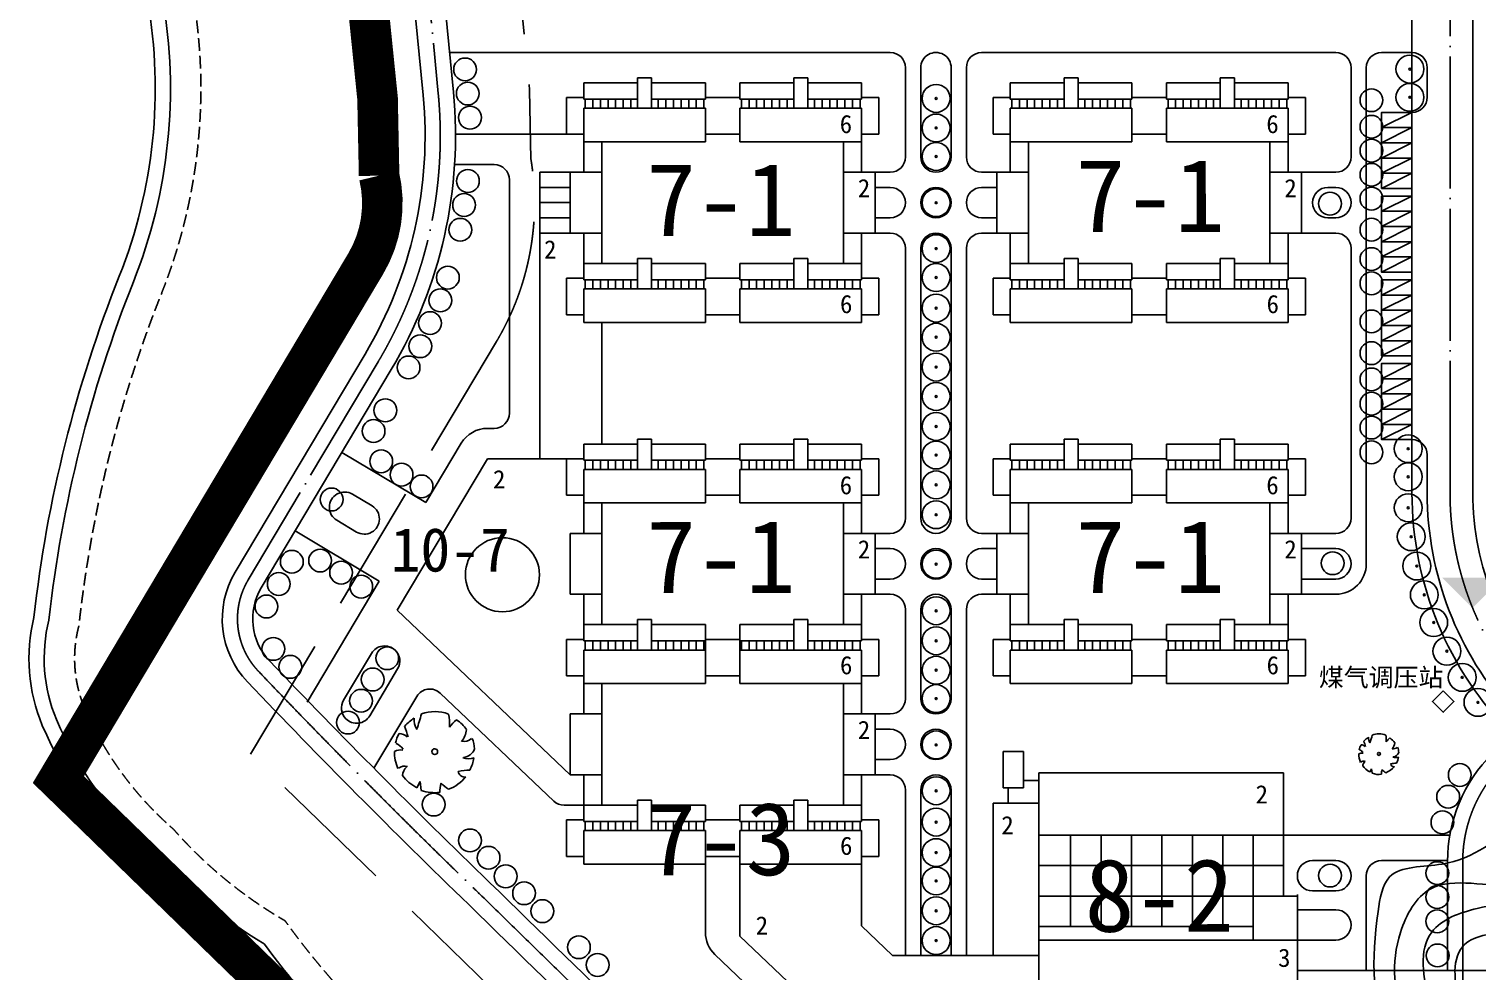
# Model space of a CAD drawing. Extents: x 38883873 to 41204444, y -39183004 to -36939090.
# Drawn here: x 39150377 to 39435874, y -38241426 to -38055701 of the extents above; entities that cross this region are included whole.
import ezdxf

# ---------------------------------------------------------------- set-up
doc = ezdxf.new("R2010")
doc.units = 0
doc.header["$LTSCALE"] = 1000
doc.header["$MEASUREMENT"] = 0
doc.linetypes.add('CENT', pattern=[15, 13, -1, 0, -1])
doc.linetypes.add('DASH', pattern=[0.35, 0.25, -0.1])
doc.layers.get('0').update_dxf_attribs({"linetype": 'CONTINUOUS'})
for name, color, linetype in [('1-CEG', 220, 'CONTINUOUS'), ('A-FACE', 4, 'CONTINUOUS'), ('PUB_DIM', 3, 'CONTINUOUS'), ('PUB_TEXT', 4, 'CONTINUOUS'), ('TREE1', 62, 'CONTINUOUS'), ('W', 5, 'CONTINUOUS'), ('人行道', 251, 'CONTINUOUS'), ('停车', 165, 'CONTINUOUS'), ('立面1', 131, 'CONTINUOUS'), ('等高线', 250, 'DASH'), ('范围', 7, 'CONTINUOUS'), ('道路中心线', 5, 'CENT')]:
    doc.layers.add(name, color=color, linetype=linetype)
doc.styles.add('-黑体', font='SIMHEI.TTF')
doc.styles.get("Standard").update_dxf_attribs({"font": 'SimSun.ttf', "height": 20})

# ---------------------------------------------------------------- blocks, each defined once
blk = doc.blocks.new('sdji')
at = {"linetype": 'Continuous', "ltscale": 10}
for radius in [2750, 184]:
    blk.add_circle((512091, 867961), radius, dxfattribs=at)
blk = doc.blocks.new('sij')
at = {"layer": 'TREE1', "linetype": 'Continuous', "ltscale": 10}
blk.add_circle((327690, 1006813), 2250, dxfattribs=at)
blk = doc.blocks.new('M_F13')
for p, q in [((-515, 179), (-397, 193)), ((-484, 239), (-484, 239)), ((-397, 193), (-484, 239))]:
    blk.add_line(p, q)
blk.add_circle((-3, 3), 38.2)
for centre, radius, start, end in [((-8, 3), 527, 126.0751, 153.6245), ((-356, 208), 224, 48.5203, 80.5151), ((-8, 3), 532, 89.3321, 114.3856), ((-325, 399), 130, 343.6555, 39.76), ((-175, 449), 193, 352.0775, 26.6128), ((-85, 589), 202, 304.1868, 338.5411), ((-8, 3), 531, 62.8767, 77.7021), ((80, 476), 154, 315.8454, 359.7651), ((-244, 1929), 1632, 285.4397, 290.7099), ((-8, 3), 523, 31.4098, 49.4752), ((412, 44), 234, 83.5323, 121.6544), ((959, 2091), 1965, 250.0865, 256.3451), ((-8, 3), 537, 160.8426, 187.275), ((-8, 3), 534, 340.3307, 19.43), ((-610, -942), 880, 77.3728, 85.4649), ((-5, -500), 587, 134.7782, 147.3315), ((-8, 3), 524, 200.8103, 231.4392), ((358, 465), 656, 266.7455, 282.0146), ((0, -631), 545, 39.6536, 53.993), ((-251, -396), 87.2, 97.741, 188.8107), ((-1350, -519), 1108, 2.9465, 10.9238), ((125, -442), 220, 160.6009, 199.3991), ((100, -357), 178, 186.1912, 248.4952), ((296, -376), 163, 170.6314, 220.6278), ((325, -118), 300, 230.4582, 263.1093), ((-8, 3), 514, 305.394, 326.2464), ((-8, 3), 522, 243.1498, 261.8356), ((-8, 3), 527, 274.7236, 290.3277)]:
    blk.add_arc(centre, radius, start, end)
at = {"width": 0.8, "flags": 9}
for tag, p in [('XSIZE', (-62, 12)), ('YSIZE', (9, 6))]:
    blk.add_attdef(tag, p, '', height=0.2, dxfattribs=at)

msp = doc.modelspace()

# ---------------------------------------------------------------- hatches: boundary and pattern name
at = {"layer": 'PUB_DIM', "linetype": 'Continuous'}
msp.add_hatch(color=256, dxfattribs=at).paths.add_polyline_path([(39440962, -38163870), (39428962, -38163870), (39434962, -38169870)])

# ---------------------------------------------------------------- linework, layer by layer
at = {"layer": 'A-FACE'}
for p, q in [((39435047, -38147154), (39435047, -37911020)), ((39221359, -37998952), (39228083, -38068742)), ((39227331, -37998377), (39234056, -38068166)), ((39423047, -38060341), (39423047, -38042341)), ((39426047, -38069153), (39426047, -38063341)), ((39423047, -38072153), (39417047, -38072153)), ((39216634, -38119791), (39191025, -38162776)), ((39221789, -38122862), (39196180, -38165847)), ((39426047, -38147154), (39426047, -38139653)), ((39430055, -38219817), (39430055, -38241341))]:
    msp.add_line(p, q, dxfattribs=at)
at = {"layer": 'A-FACE', "linetype": 'Continuous', "ltscale": 10}
for p, q in [((39417047, -38072153), (39417047, -38087153)), ((39417047, -38087153), (39423047, -38087153)), ((39423047, -38087153), (39423047, -38088653)), ((39423047, -38088653), (39417047, -38088653)), ((39417047, -38088653), (39417047, -38103653)), ((39417047, -38103653), (39423047, -38103653)), ((39423047, -38105153), (39417047, -38105153)), ((39417047, -38105153), (39417047, -38120153)), ((39423047, -38103653), (39423047, -38105153)), ((39417047, -38120153), (39423047, -38120153)), ((39423047, -38121653), (39417047, -38121653)), ((39417047, -38121653), (39417047, -38136653)), ((39423047, -38120153), (39423047, -38121653)), ((39417047, -38136653), (39423047, -38136653))]:
    msp.add_line(p, q, dxfattribs=at)
at = {"layer": 'A-FACE'}
for centre, radius, start, end in [((39423047, -38063341), 3000, 0, 90), ((39144471, -38076798), 84000, 329.21486, 5.50379), ((39144471, -38076798), 90000, 329.21486, 5.50379), ((39423047, -38069153), 3000, 270, 0), ((39490547, -38147154), 64500, 180.00001, 222.31062), ((39490547, -38147154), 55500, 180, 224.39472), ((39206489, -38171989), 18000, 149.21486, 223.63548), ((39206489, -38171989), 12000, 149.21486, 223.63548), ((40296502, -37132696), 1518073, 223.635484, 225.962782), ((40296502, -37132696), 1524073, 223.635484, 225.962782), ((39460055, -38219817), 30000, 134.85794, 180), ((46143186, -31162792), 9874091, 225.6537964, 226.1316612), ((46143186, -31162792), 9880091, 225.6537964, 226.1316612)]:
    msp.add_arc(centre, radius, start, end, dxfattribs=at)
at = {"layer": 'A-FACE', "linetype": 'Continuous', "ltscale": 10}
msp.add_arc((39423047, -38139653), 3000, 0, 90, dxfattribs=at)
at = {"layer": 'W', "flags": 128}
for points in [[(39205248, -37753272, -0.0523034), (39186406, -37797104, -0.0708073), (39169891, -37836840, 0.1714238), (39156724, -37903247, -0.0178159), (39164439, -37974280, 0.0249297), (39173787, -38050262, -0.1385757), (39168178, -38104446, 0.0668108), (39151352, -38171710, 0.1598271), (39153012, -38193001, 0.1103333), (39172503, -38219851, 0.074881), (39194686, -38238317, 0.0535511), (39218238, -38264004, -0.017633), (39237882, -38283100, -0.0043245), (39259687, -38304296, 0.0204603), (39269820, -38314145, -0.0418489), (39290113, -38333872)], [(39208112, -37754162, -0.0518831), (39189213, -37798230, -0.0701785), (39172471, -37838370, 0.1714238), (39159693, -37902817, -0.0178159), (39167431, -37974062, 0.0249297), (39176742, -38049748, -0.1385757), (39170966, -38105555, 0.0670012), (39154312, -38172238, 0.1612045), (39155774, -38191829, 0.1108886), (39174624, -38217722, 0.0769534), (39196748, -38236057, 0.0545178), (39220236, -38261766, -0.0176046), (39240002, -38280976, -0.0043221), (39261831, -38302197, 0.0204376), (39271774, -38311868, -0.0439696), (39292680, -38332320, -0.0417549)]]:
    msp.add_lwpolyline(points, format="xyb", dxfattribs=at)
at = {"layer": '人行道'}
for p, q in [((39320197, -38060341), (39233302, -38060341)), ((39408047, -38060341), (39338197, -38060341)), ((39423047, -38060341), (39417047, -38060341)), ((39423047, -38072154), (39423047, -38060341)), ((39323197, -38063341), (39323197, -38080941)), ((39326197, -38063341), (39326197, -38080941)), ((39332197, -38063341), (39332197, -38080941)), ((39335197, -38063341), (39335197, -38080941)), ((39411047, -38080941), (39411047, -38063341)), ((39414047, -38161141), (39414047, -38063341)), ((39317197, -38083941), (39320197, -38083941)), ((39329197, -38083941), (39329197, -38083941)), ((39338197, -38083941), (39341197, -38083941)), ((39317197, -38086941), (39320197, -38086941)), ((39329197, -38086941), (39329197, -38086941)), ((39338197, -38086941), (39341197, -38086941)), ((39323197, -38089941), (39323197, -38089941)), ((39326197, -38089941), (39326197, -38089941)), ((39332197, -38089941), (39332197, -38089941)), ((39335197, -38089941), (39335197, -38089941)), ((39411047, -38089941), (39411047, -38089941)), ((39317197, -38092941), (39320197, -38092941)), ((39329197, -38092941), (39329197, -38092941)), ((39338197, -38092941), (39341197, -38092941)), ((39317197, -38095941), (39320197, -38095941)), ((39329197, -38095941), (39329197, -38095941)), ((39338197, -38095941), (39341197, -38095941)), ((39323197, -38098941), (39323197, -38152141)), ((39326197, -38098941), (39326197, -38152141)), ((39332197, -38098941), (39332197, -38152141)), ((39335197, -38098941), (39335197, -38152141)), ((39411047, -38152141), (39411047, -38098941)), ((39228646, -38149072), (39212061, -38139191)), ((39423047, -38136653), (39423047, -38147154)), ((39218010, -38149720), (39214144, -38147416)), ((39214939, -38154874), (39211073, -38152571)), ((39219433, -38164536), (39202848, -38154655)), ((39317197, -38155141), (39320197, -38155141)), ((39329197, -38155141), (39329197, -38155141)), ((39338197, -38155141), (39341197, -38155141)), ((39401297, -38155141), (39408047, -38155141)), ((39317197, -38158141), (39320197, -38158141)), ((39329197, -38158141), (39329197, -38158141)), ((39338197, -38158141), (39341197, -38158141)), ((39401297, -38158141), (39408047, -38158141)), ((39323197, -38161141), (39323197, -38161141)), ((39326197, -38161141), (39326197, -38161141)), ((39332197, -38161141), (39332197, -38161141)), ((39335197, -38161141), (39335197, -38161141)), ((39411047, -38161141), (39411047, -38161141)), ((39317197, -38164141), (39320197, -38164141)), ((39329197, -38164141), (39329197, -38164141)), ((39338197, -38164141), (39341197, -38164141)), ((39401297, -38164141), (39408047, -38164141)), ((39317197, -38167141), (39320197, -38167141)), ((39329197, -38167141), (39329197, -38167141)), ((39338197, -38167141), (39341197, -38167141)), ((39401297, -38167141), (39408047, -38167141)), ((39323197, -38170141), (39323197, -38187741)), ((39326197, -38170141), (39326197, -38187741)), ((39332197, -38170141), (39332197, -38187741)), ((39335197, -38170141), (39335197, -38238341)), ((39317197, -38190741), (39320197, -38190741)), ((39329197, -38190741), (39329197, -38190741)), ((39317197, -38193741), (39320197, -38193741)), ((39329197, -38193741), (39329197, -38193741)), ((39323197, -38196741), (39323197, -38196741)), ((39326197, -38196741), (39326197, -38196741)), ((39332197, -38196741), (39332197, -38196741)), ((39317197, -38199741), (39320197, -38199741)), ((39329197, -38199741), (39329197, -38199741)), ((39317197, -38202741), (39320197, -38202741)), ((39329197, -38202741), (39329197, -38202741)), ((39323197, -38205741), (39323197, -38238341)), ((39326197, -38205741), (39326197, -38238341)), ((39332197, -38205741), (39332197, -38238341)), ((39397747, -38214641), (39430505, -38214641)), ((39408047, -38219641), (39403447, -38219641)), ((39417047, -38219641), (39430055, -38219641)), ((39411047, -38222641), (39411047, -38222641)), ((39414047, -38223341), (39414047, -38222641)), ((39414047, -38223341), (39414047, -38241341)), ((39408047, -38225641), (39403447, -38225641)), ((39411047, -38232341), (39411047, -38232341))]:
    msp.add_line(p, q, dxfattribs=at)
at = {"layer": '人行道', "linetype": 'Continuous', "ltscale": 10}
for p, q in [((39256347, -38076441), (39234470, -38076441)), ((39242097, -38082441), (39234294, -38082441)), ((39401297, -38083941), (39408047, -38083941)), ((39245097, -38085441), (39245097, -38131441)), ((39406447, -38086941), (39408047, -38086941)), ((39403447, -38089941), (39403447, -38089941)), ((39406447, -38092941), (39408047, -38092941)), ((39401297, -38095941), (39408047, -38095941)), ((39242097, -38134441), (39240772, -38134441)), ((39235618, -38137370), (39228646, -38149072)), ((39219433, -38164536), (39205201, -38188424)), ((39217915, -38178808), (39212412, -38188044)), ((39222560, -38178169), (39222560, -38178169)), ((39223069, -38181879), (39217568, -38191112)), ((39226830, -38187288), (39218398, -38201442)), ((39253830, -38207915), (39231475, -38186650)), ((39259747, -38208741), (39255898, -38208741)), ((39283747, -38220341), (39283747, -38233799)), ((39400447, -38226641), (39400447, -38226341)), ((39400447, -38229341), (39408047, -38229341)), ((39400447, -38235341), (39408047, -38235341)), ((39301480, -38253241), (39285611, -38238146))]:
    msp.add_line(p, q, dxfattribs=at)
at = {"layer": '人行道', "color": 250, "linetype": 'DASH', "ltscale": 10, "flags": 128}
msp.add_lwpolyline([(39213493, -37757055, -0.0498506), (39194824, -37800486, -0.0689859), (39177632, -37841430, 0.1714238), (39165631, -37901957, -0.0178159), (39173415, -37973627, 0.0249297), (39182653, -38048720, -0.1385757), (39176541, -38107773, 0.067423), (39160229, -38173322, 0.1646887), (39161298, -38189487, 0.1121316), (39178864, -38213459, 0.081503), (39200870, -38231520, 0.0565866), (39224232, -38257290, -0.0175492), (39244241, -38276728, -0.0043175), (39266120, -38298000, 0.0203864), (39275681, -38307313, -0.0437739), (39297236, -38328416)], format="xyb", dxfattribs=at)
at = {"layer": '人行道'}
for centre, radius, start, end in [((39320197, -38063341), 3000, 0, 90), ((39329197, -38063341), 3000, 359.99994, 179.99999), ((39338197, -38063341), 3000, 90, 180), ((39408047, -38063341), 3000, 0, 90), ((39417047, -38063341), 3000, 90, 180), ((39320197, -38080941), 3000, 270, 0), ((39329197, -38080941), 3000, 180, 270), ((39329197, -38080941), 3000, 270, 0), ((39338197, -38080941), 3000, 180, 270), ((39320197, -38089941), 3000, 0, 90), ((39329197, -38089941), 3000, 90, 180), ((39329197, -38089941), 3000, 0, 90), ((39338197, -38089941), 3000, 90, 180), ((39320197, -38089941), 3000, 270, 0), ((39329197, -38089941), 3000, 180, 270), ((39329197, -38089941), 3000, 270, 0), ((39338197, -38089941), 3000, 180, 270), ((39320197, -38098941), 3000, 0, 90), ((39329197, -38098941), 3000, 90, 180), ((39329197, -38098941), 3000, 0, 90), ((39338197, -38098941), 3000, 90, 180), ((39212609, -38149994), 3000, 59.21479, 239.21486), ((39490547, -38147154), 67500, 180, 224.85794), ((39216475, -38152297), 3000, 239.21486, 59.21492), ((39320197, -38152141), 3000, 270, 0), ((39329197, -38152141), 3000, 180, 270), ((39329197, -38152141), 3000, 270, 0), ((39338197, -38152141), 3000, 180, 270), ((39408047, -38152141), 3000, 270, 0), ((39320197, -38161141), 3000, 0, 90), ((39329197, -38161141), 3000, 90, 180), ((39329197, -38161141), 3000, 0, 90), ((39338197, -38161141), 3000, 90, 180), ((39408047, -38161141), 3000, 0, 90), ((39320197, -38161141), 3000, 270, 0), ((39329197, -38161141), 3000, 180, 270), ((39329197, -38161141), 3000, 270, 0), ((39338197, -38161141), 3000, 180, 270), ((39408047, -38161141), 3000, 270, 0), ((39408047, -38161141), 6000, 270, 0), ((39320197, -38170141), 3000, 0, 90), ((39329197, -38170141), 3000, 90, 180), ((39329197, -38170141), 3000, 0, 90), ((39338197, -38170141), 3000, 90, 180), ((39320197, -38187741), 3000, 270, 0), ((39329197, -38187741), 3000, 180, 270), ((39329197, -38187741), 3000, 270, 0), ((39320197, -38196741), 3000, 0, 90), ((39329197, -38196741), 3000, 90, 180), ((39329197, -38196741), 3000, 0, 90), ((39320197, -38196741), 3000, 270, 0), ((39329197, -38196741), 3000, 180, 270), ((39329197, -38196741), 3000, 270, 0), ((39320197, -38205741), 3000, 0, 90), ((39329197, -38205741), 3000, 90, 180), ((39329197, -38205741), 3000, 0, 90), ((39403447, -38222641), 3000, 90, 180), ((39408047, -38222641), 3000, 0, 90), ((39417047, -38222641), 3000, 90, 180), ((39403447, -38222641), 3000, 180, 270), ((39408047, -38222641), 3000, 270, 0)]:
    msp.add_arc(centre, radius, start, end, dxfattribs=at)
at = {"layer": '人行道', "linetype": 'Continuous'}
for centre, start, end in [((39408047, -38080941), 270, 0), ((39408047, -38089941), 0, 90), ((39408047, -38098941), 0, 90), ((39214991, -38189577), 149.21486, 224.42604), ((39214991, -38189577), 224.42604, 329.21486), ((39408047, -38232341), 0, 90)]:
    msp.add_arc(centre, 3000, start, end, dxfattribs=at)
at = {"layer": '人行道', "linetype": 'Continuous', "ltscale": 10}
for centre, radius, start, end in [((39242097, -38085441), 3000, 0, 90), ((39406447, -38089941), 3000, 90, 180), ((39406447, -38089941), 3000, 180, 270), ((39408047, -38089941), 3000, 270, 0), ((39242097, -38131441), 3000, 270, 0), ((39240772, -38140441), 6000, 90, 149.21486), ((39220492, -38180343), 3000, 46.43175, 149.21486), ((39220492, -38180343), 3000, 329.21486, 46.43175), ((39229408, -38188824), 3000, 46.43175, 149.21486), ((39255898, -38205741), 3000, 226.43175, 270), ((39408047, -38232341), 3000, 270, 0), ((39289747, -38233799), 6000, 180, 226.43175)]:
    msp.add_arc(centre, radius, start, end, dxfattribs=at)
at = {"layer": '停车', "linetype": 'Continuous', "ltscale": 10}
for points in [[(39417047, -38075153), (39417047, -38072153), (39423047, -38072153), (39423047, -38075153), (39417047, -38075153), (39423047, -38072153)], [(39417047, -38078153), (39417047, -38075153), (39423047, -38075153), (39423047, -38078153), (39417047, -38078153), (39423047, -38075153)], [(39417047, -38081153), (39417047, -38078153), (39423047, -38078153), (39423047, -38081153), (39417047, -38081153), (39423047, -38078153)], [(39417047, -38084153), (39417047, -38081153), (39423047, -38081153), (39423047, -38084153), (39417047, -38084153), (39423047, -38081153)], [(39417047, -38087153), (39417047, -38084153), (39423047, -38084153), (39423047, -38087153), (39417047, -38087153), (39423047, -38084153)], [(39417047, -38091653), (39417047, -38088653), (39423047, -38088653), (39423047, -38091653), (39417047, -38091653), (39423047, -38088653)], [(39417047, -38094653), (39417047, -38091653), (39423047, -38091653), (39423047, -38094653), (39417047, -38094653), (39423047, -38091653)], [(39417047, -38097653), (39417047, -38094653), (39423047, -38094653), (39423047, -38097653), (39417047, -38097653), (39423047, -38094653)], [(39417047, -38100653), (39417047, -38097653), (39423047, -38097653), (39423047, -38100653), (39417047, -38100653), (39423047, -38097653)], [(39417047, -38103653), (39417047, -38100653), (39423047, -38100653), (39423047, -38103653), (39417047, -38103653), (39423047, -38100653)], [(39417047, -38108153), (39417047, -38105153), (39423047, -38105153), (39423047, -38108153), (39417047, -38108153), (39423047, -38105153)], [(39417047, -38111153), (39417047, -38108153), (39423047, -38108153), (39423047, -38111153), (39417047, -38111153), (39423047, -38108153)], [(39417047, -38114153), (39417047, -38111153), (39423047, -38111153), (39423047, -38114153), (39417047, -38114153), (39423047, -38111153)], [(39417047, -38117153), (39417047, -38114153), (39423047, -38114153), (39423047, -38117153), (39417047, -38117153), (39423047, -38114153)], [(39417047, -38120153), (39417047, -38117153), (39423047, -38117153), (39423047, -38120153), (39417047, -38120153), (39423047, -38117153)], [(39417047, -38124653), (39417047, -38121653), (39423047, -38121653), (39423047, -38124653), (39417047, -38124653), (39423047, -38121653)], [(39417047, -38127653), (39417047, -38124653), (39423047, -38124653), (39423047, -38127653), (39417047, -38127653), (39423047, -38124653)], [(39417047, -38130653), (39417047, -38127653), (39423047, -38127653), (39423047, -38130653), (39417047, -38130653), (39423047, -38127653)], [(39417047, -38133653), (39417047, -38130653), (39423047, -38130653), (39423047, -38133653), (39417047, -38133653), (39423047, -38130653)], [(39417047, -38136653), (39417047, -38133653), (39423047, -38133653), (39423047, -38136653), (39417047, -38136653), (39423047, -38133653)]]:
    msp.add_lwpolyline(points, dxfattribs=at)
at = {"layer": '立面1', "color": 1, "linetype": 'Continuous', "ltscale": 10}
for p, q in [((39259747, -38066341), (39270347, -38066341)), ((39259747, -38066341), (39259747, -38069541)), ((39270347, -38065341), (39273147, -38065341)), ((39270347, -38071341), (39270347, -38065341)), ((39273147, -38071341), (39273147, -38065341)), ((39273147, -38066341), (39283747, -38066341)), ((39283747, -38066341), (39283747, -38069541)), ((39301147, -38066341), (39290547, -38066341)), ((39290547, -38066341), (39290547, -38069541)), ((39303947, -38065341), (39301147, -38065341)), ((39301147, -38071341), (39301147, -38065341)), ((39303947, -38071341), (39303947, -38065341)), ((39314547, -38066341), (39303947, -38066341)), ((39314547, -38066341), (39314547, -38069541)), ((39343847, -38066341), (39354447, -38066341)), ((39343847, -38066341), (39343847, -38069541)), ((39354447, -38071341), (39354447, -38065341)), ((39357247, -38071341), (39357247, -38065341)), ((39357247, -38066341), (39367847, -38066341)), ((39367847, -38066341), (39367847, -38069541)), ((39385247, -38066341), (39374647, -38066341)), ((39374647, -38066341), (39374647, -38069541)), ((39385247, -38071341), (39385247, -38065341)), ((39388047, -38071341), (39388047, -38065341)), ((39398647, -38066341), (39388047, -38066341)), ((39398647, -38066341), (39398647, -38069541)), ((39256347, -38069241), (39256347, -38076441)), ((39259747, -38069241), (39256347, -38069241)), ((39270347, -38069541), (39259747, -38069541)), ((39260047, -38069541), (39260047, -38071341)), ((39261547, -38069541), (39261547, -38071341)), ((39263047, -38069541), (39263047, -38071341)), ((39264547, -38069541), (39264547, -38071341)), ((39266047, -38069541), (39266047, -38071341)), ((39267547, -38069541), (39267547, -38071341)), ((39269047, -38069541), (39269047, -38071341)), ((39283747, -38069541), (39273147, -38069541)), ((39274447, -38069541), (39274447, -38071341)), ((39275947, -38069541), (39275947, -38071341)), ((39277447, -38069541), (39277447, -38071341)), ((39278947, -38069541), (39278947, -38071341)), ((39280447, -38069541), (39280447, -38071341)), ((39281947, -38069541), (39281947, -38071341)), ((39283447, -38069541), (39283447, -38071341)), ((39290547, -38069241), (39283747, -38069241)), ((39290547, -38069541), (39301147, -38069541)), ((39290847, -38069541), (39290847, -38071341)), ((39292347, -38069541), (39292347, -38071341)), ((39293847, -38069541), (39293847, -38071341)), ((39295347, -38069541), (39295347, -38071341)), ((39296847, -38069541), (39296847, -38071341)), ((39298347, -38069541), (39298347, -38071341)), ((39299847, -38069541), (39299847, -38071341)), ((39303947, -38069541), (39314547, -38069541)), ((39305247, -38069541), (39305247, -38071341)), ((39306747, -38069541), (39306747, -38071341)), ((39308247, -38069541), (39308247, -38071341)), ((39309747, -38069541), (39309747, -38071341)), ((39311247, -38069541), (39311247, -38071341)), ((39312747, -38069541), (39312747, -38071341)), ((39314247, -38069541), (39314247, -38071341)), ((39314547, -38069241), (39317947, -38069241)), ((39317947, -38069241), (39317947, -38076441)), ((39340447, -38069241), (39340447, -38076441)), ((39343847, -38069241), (39340447, -38069241)), ((39354447, -38069541), (39343847, -38069541)), ((39344147, -38069541), (39344147, -38071341)), ((39345647, -38069541), (39345647, -38071341)), ((39347147, -38069541), (39347147, -38071341)), ((39348647, -38069541), (39348647, -38071341)), ((39350147, -38069541), (39350147, -38071341)), ((39351647, -38069541), (39351647, -38071341)), ((39353147, -38069541), (39353147, -38071341)), ((39367847, -38069541), (39357247, -38069541)), ((39358547, -38069541), (39358547, -38071341)), ((39360047, -38069541), (39360047, -38071341)), ((39361547, -38069541), (39361547, -38071341)), ((39363047, -38069541), (39363047, -38071341)), ((39364547, -38069541), (39364547, -38071341)), ((39366047, -38069541), (39366047, -38071341)), ((39367547, -38069541), (39367547, -38071341)), ((39374647, -38069241), (39367847, -38069241)), ((39374647, -38069541), (39385247, -38069541)), ((39374947, -38069541), (39374947, -38071341)), ((39376447, -38069541), (39376447, -38071341)), ((39377947, -38069541), (39377947, -38071341)), ((39379447, -38069541), (39379447, -38071341)), ((39380947, -38069541), (39380947, -38071341)), ((39382447, -38069541), (39382447, -38071341)), ((39383947, -38069541), (39383947, -38071341)), ((39388047, -38069541), (39398647, -38069541)), ((39389347, -38069541), (39389347, -38071341)), ((39390847, -38069541), (39390847, -38071341)), ((39392347, -38069541), (39392347, -38071341)), ((39393847, -38069541), (39393847, -38071341)), ((39395347, -38069541), (39395347, -38071341)), ((39396847, -38069541), (39396847, -38071341)), ((39398347, -38069541), (39398347, -38071341)), ((39398647, -38069241), (39402047, -38069241)), ((39402047, -38069241), (39402047, -38076441)), ((39283747, -38071341), (39259747, -38071341)), ((39259747, -38071341), (39259747, -38083941)), ((39283747, -38071341), (39283747, -38077941)), ((39290547, -38071341), (39314547, -38071341)), ((39290547, -38071341), (39290547, -38077941)), ((39314547, -38071341), (39314547, -38083941)), ((39367847, -38071341), (39343847, -38071341)), ((39343847, -38071341), (39343847, -38083941)), ((39367847, -38071341), (39367847, -38077941)), ((39374647, -38071341), (39398647, -38071341)), ((39374647, -38071341), (39374647, -38077941)), ((39398647, -38071341), (39398647, -38083941)), ((39259747, -38076441), (39256347, -38076441)), ((39290547, -38076441), (39283747, -38076441)), ((39314547, -38076441), (39317947, -38076441)), ((39343847, -38076441), (39340447, -38076441)), ((39374647, -38076441), (39367847, -38076441)), ((39398647, -38076441), (39402047, -38076441)), ((39259747, -38077941), (39283747, -38077941)), ((39263347, -38077941), (39263347, -38101941)), ((39314547, -38077941), (39290547, -38077941)), ((39310947, -38077941), (39310947, -38101941)), ((39343847, -38077941), (39367847, -38077941)), ((39347447, -38077941), (39347447, -38101941)), ((39398647, -38077941), (39374647, -38077941)), ((39395047, -38077941), (39395047, -38101941)), ((39257097, -38083941), (39257097, -38095941)), ((39263347, -38083941), (39257097, -38083941)), ((39310947, -38083941), (39317197, -38083941)), ((39317197, -38083941), (39317197, -38095941)), ((39341197, -38083941), (39341197, -38095941)), ((39347447, -38083941), (39341197, -38083941)), ((39395047, -38083941), (39401297, -38083941)), ((39401297, -38083941), (39401297, -38095941)), ((39263347, -38095941), (39257097, -38095941)), ((39259747, -38095941), (39259747, -38105141)), ((39310947, -38095941), (39317197, -38095941)), ((39314547, -38095941), (39314547, -38105141)), ((39347447, -38095941), (39341197, -38095941)), ((39343847, -38095941), (39343847, -38105141)), ((39395047, -38095941), (39401297, -38095941)), ((39398647, -38095941), (39398647, -38105141)), ((39259747, -38101941), (39270347, -38101941)), ((39270347, -38100941), (39273147, -38100941)), ((39270347, -38106941), (39270347, -38100941)), ((39273147, -38106941), (39273147, -38100941)), ((39273147, -38101941), (39283747, -38101941)), ((39283747, -38101941), (39283747, -38105141)), ((39301147, -38101941), (39290547, -38101941)), ((39290547, -38101941), (39290547, -38105141)), ((39303947, -38100941), (39301147, -38100941)), ((39301147, -38106941), (39301147, -38100941)), ((39303947, -38106941), (39303947, -38100941)), ((39314547, -38101941), (39303947, -38101941)), ((39343847, -38101941), (39354447, -38101941)), ((39354447, -38100941), (39357247, -38100941)), ((39354447, -38106941), (39354447, -38100941)), ((39357247, -38106941), (39357247, -38100941)), ((39357247, -38101941), (39367847, -38101941)), ((39367847, -38101941), (39367847, -38105141)), ((39385247, -38101941), (39374647, -38101941)), ((39374647, -38101941), (39374647, -38105141)), ((39388047, -38100941), (39385247, -38100941)), ((39385247, -38106941), (39385247, -38100941)), ((39388047, -38106941), (39388047, -38100941)), ((39398647, -38101941), (39388047, -38101941)), ((39256347, -38104841), (39256347, -38112041)), ((39259747, -38104841), (39256347, -38104841)), ((39270347, -38105141), (39259747, -38105141)), ((39261547, -38105141), (39261547, -38106941)), ((39263047, -38105141), (39263047, -38106941)), ((39264547, -38105141), (39264547, -38106941)), ((39266047, -38105141), (39266047, -38106941)), ((39267547, -38105141), (39267547, -38106941)), ((39269047, -38105141), (39269047, -38106941)), ((39283747, -38105141), (39273147, -38105141)), ((39274447, -38105141), (39274447, -38106941)), ((39275947, -38105141), (39275947, -38106941)), ((39277447, -38105141), (39277447, -38106941)), ((39278947, -38105141), (39278947, -38106941)), ((39280447, -38105141), (39280447, -38106941)), ((39281947, -38105141), (39281947, -38106941)), ((39283447, -38105141), (39283447, -38106941)), ((39290547, -38104841), (39283747, -38104841)), ((39290547, -38105141), (39301147, -38105141)), ((39290847, -38105141), (39290847, -38106941)), ((39292347, -38105141), (39292347, -38106941)), ((39293847, -38105141), (39293847, -38106941)), ((39295347, -38105141), (39295347, -38106941)), ((39296847, -38105141), (39296847, -38106941)), ((39298347, -38105141), (39298347, -38106941)), ((39299847, -38105141), (39299847, -38106941)), ((39303947, -38105141), (39314547, -38105141)), ((39305247, -38105141), (39305247, -38106941)), ((39306747, -38105141), (39306747, -38106941)), ((39308247, -38105141), (39308247, -38106941)), ((39309747, -38105141), (39309747, -38106941)), ((39311247, -38105141), (39311247, -38106941)), ((39312747, -38105141), (39312747, -38106941)), ((39314247, -38105141), (39314247, -38106941)), ((39314547, -38104841), (39317947, -38104841)), ((39317947, -38104841), (39317947, -38112041)), ((39340447, -38104841), (39340447, -38112041)), ((39343847, -38104841), (39340447, -38104841)), ((39354447, -38105141), (39343847, -38105141)), ((39344147, -38105141), (39344147, -38106941)), ((39345647, -38105141), (39345647, -38106941)), ((39347147, -38105141), (39347147, -38106941)), ((39348647, -38105141), (39348647, -38106941)), ((39350147, -38105141), (39350147, -38106941)), ((39351647, -38105141), (39351647, -38106941)), ((39353147, -38105141), (39353147, -38106941)), ((39367847, -38105141), (39357247, -38105141)), ((39358547, -38105141), (39358547, -38106941)), ((39360047, -38105141), (39360047, -38106941)), ((39361547, -38105141), (39361547, -38106941)), ((39363047, -38105141), (39363047, -38106941)), ((39364547, -38105141), (39364547, -38106941)), ((39366047, -38105141), (39366047, -38106941)), ((39367547, -38105141), (39367547, -38106941)), ((39374647, -38104841), (39367847, -38104841)), ((39374647, -38105141), (39385247, -38105141)), ((39374947, -38105141), (39374947, -38106941)), ((39376447, -38105141), (39376447, -38106941)), ((39377947, -38105141), (39377947, -38106941)), ((39379447, -38105141), (39379447, -38106941)), ((39380947, -38105141), (39380947, -38106941)), ((39382447, -38105141), (39382447, -38106941)), ((39383947, -38105141), (39383947, -38106941)), ((39388047, -38105141), (39398647, -38105141)), ((39389347, -38105141), (39389347, -38106941)), ((39390847, -38105141), (39390847, -38106941)), ((39392347, -38105141), (39392347, -38106941)), ((39393847, -38105141), (39393847, -38106941)), ((39395347, -38105141), (39395347, -38106941)), ((39396847, -38105141), (39396847, -38106941)), ((39398347, -38105141), (39398347, -38106941)), ((39398647, -38104841), (39402047, -38104841)), ((39402047, -38104841), (39402047, -38112041)), ((39283747, -38106941), (39259747, -38106941)), ((39259747, -38106941), (39259747, -38113541)), ((39283747, -38106941), (39283747, -38113541)), ((39290547, -38106941), (39314547, -38106941)), ((39290547, -38106941), (39290547, -38113541)), ((39314547, -38106941), (39314547, -38113541)), ((39367847, -38106941), (39343847, -38106941)), ((39343847, -38106941), (39343847, -38113541)), ((39367847, -38106941), (39367847, -38113541)), ((39374647, -38106941), (39398647, -38106941)), ((39374647, -38106941), (39374647, -38113541)), ((39398647, -38106941), (39398647, -38113541)), ((39259747, -38112041), (39256347, -38112041)), ((39259747, -38113541), (39283747, -38113541)), ((39263347, -38113541), (39263347, -38137541)), ((39290547, -38112041), (39283747, -38112041)), ((39314547, -38113541), (39290547, -38113541)), ((39343847, -38112041), (39340447, -38112041)), ((39343847, -38113541), (39367847, -38113541)), ((39374647, -38112041), (39367847, -38112041)), ((39398647, -38113541), (39374647, -38113541)), ((39398647, -38112041), (39402047, -38112041)), ((39270347, -38136541), (39273147, -38136541)), ((39270347, -38142541), (39270347, -38136541)), ((39273147, -38142541), (39273147, -38136541)), ((39303947, -38136541), (39301147, -38136541)), ((39301147, -38142541), (39301147, -38136541)), ((39303947, -38142541), (39303947, -38136541)), ((39354447, -38136541), (39357247, -38136541)), ((39354447, -38142541), (39354447, -38136541)), ((39357247, -38142541), (39357247, -38136541)), ((39385247, -38142541), (39385247, -38136541)), ((39388047, -38142541), (39388047, -38136541)), ((39259747, -38137541), (39270347, -38137541)), ((39273147, -38137541), (39283747, -38137541)), ((39283747, -38137541), (39283747, -38140741)), ((39301147, -38137541), (39290547, -38137541)), ((39290547, -38137541), (39290547, -38140741)), ((39314547, -38137541), (39303947, -38137541)), ((39314547, -38137541), (39314547, -38140741)), ((39343847, -38137541), (39354447, -38137541)), ((39343847, -38137541), (39343847, -38140741)), ((39357247, -38137541), (39367847, -38137541)), ((39367847, -38137541), (39367847, -38140741)), ((39385247, -38137541), (39374647, -38137541)), ((39374647, -38137541), (39374647, -38140741)), ((39398647, -38137541), (39388047, -38137541)), ((39398647, -38137541), (39398647, -38140741)), ((39256347, -38140441), (39256347, -38147641)), ((39270347, -38140741), (39259747, -38140741)), ((39261547, -38140741), (39261547, -38142541)), ((39263047, -38140741), (39263047, -38142541)), ((39264547, -38140741), (39264547, -38142541)), ((39266047, -38140741), (39266047, -38142541)), ((39267547, -38140741), (39267547, -38142541)), ((39269047, -38140741), (39269047, -38142541)), ((39283747, -38140741), (39273147, -38140741)), ((39274447, -38140741), (39274447, -38142541)), ((39275947, -38140741), (39275947, -38142541)), ((39277447, -38140741), (39277447, -38142541)), ((39278947, -38140741), (39278947, -38142541)), ((39280447, -38140741), (39280447, -38142541)), ((39281947, -38140741), (39281947, -38142541)), ((39283447, -38140741), (39283447, -38142541)), ((39290547, -38140441), (39283747, -38140441)), ((39290547, -38140741), (39301147, -38140741)), ((39290847, -38140741), (39290847, -38142541)), ((39292347, -38140741), (39292347, -38142541)), ((39293847, -38140741), (39293847, -38142541)), ((39295347, -38140741), (39295347, -38142541)), ((39296847, -38140741), (39296847, -38142541)), ((39298347, -38140741), (39298347, -38142541)), ((39299847, -38140741), (39299847, -38142541)), ((39303947, -38140741), (39314547, -38140741)), ((39305247, -38140741), (39305247, -38142541)), ((39306747, -38140741), (39306747, -38142541)), ((39308247, -38140741), (39308247, -38142541)), ((39309747, -38140741), (39309747, -38142541)), ((39311247, -38140741), (39311247, -38142541)), ((39312747, -38140741), (39312747, -38142541)), ((39314247, -38140741), (39314247, -38142541)), ((39314547, -38140441), (39317947, -38140441)), ((39317947, -38140441), (39317947, -38147641)), ((39340447, -38140441), (39340447, -38147641)), ((39343847, -38140441), (39340447, -38140441)), ((39354447, -38140741), (39343847, -38140741)), ((39344147, -38140741), (39344147, -38142541)), ((39345647, -38140741), (39345647, -38142541)), ((39347147, -38140741), (39347147, -38142541)), ((39348647, -38140741), (39348647, -38142541)), ((39350147, -38140741), (39350147, -38142541)), ((39351647, -38140741), (39351647, -38142541)), ((39353147, -38140741), (39353147, -38142541)), ((39367847, -38140741), (39357247, -38140741)), ((39358547, -38140741), (39358547, -38142541)), ((39360047, -38140741), (39360047, -38142541)), ((39361547, -38140741), (39361547, -38142541)), ((39363047, -38140741), (39363047, -38142541)), ((39364547, -38140741), (39364547, -38142541)), ((39366047, -38140741), (39366047, -38142541)), ((39367547, -38140741), (39367547, -38142541)), ((39374647, -38140441), (39367847, -38140441)), ((39374647, -38140741), (39385247, -38140741)), ((39374947, -38140741), (39374947, -38142541)), ((39376447, -38140741), (39376447, -38142541)), ((39377947, -38140741), (39377947, -38142541)), ((39379447, -38140741), (39379447, -38142541)), ((39380947, -38140741), (39380947, -38142541)), ((39382447, -38140741), (39382447, -38142541)), ((39383947, -38140741), (39383947, -38142541)), ((39388047, -38140741), (39398647, -38140741)), ((39389347, -38140741), (39389347, -38142541)), ((39390847, -38140741), (39390847, -38142541)), ((39392347, -38140741), (39392347, -38142541)), ((39393847, -38140741), (39393847, -38142541)), ((39395347, -38140741), (39395347, -38142541)), ((39396847, -38140741), (39396847, -38142541)), ((39398347, -38140741), (39398347, -38142541)), ((39398647, -38140441), (39402047, -38140441)), ((39402047, -38140441), (39402047, -38147641)), ((39283747, -38142541), (39259747, -38142541)), ((39259747, -38142541), (39259747, -38155141)), ((39283747, -38142541), (39283747, -38149141)), ((39290547, -38142541), (39314547, -38142541)), ((39290547, -38142541), (39290547, -38149141)), ((39314547, -38142541), (39314547, -38155141)), ((39367847, -38142541), (39343847, -38142541)), ((39343847, -38142541), (39343847, -38155141)), ((39367847, -38142541), (39367847, -38149141)), ((39374647, -38142541), (39398647, -38142541)), ((39374647, -38142541), (39374647, -38149141)), ((39398647, -38142541), (39398647, -38155141)), ((39259747, -38147641), (39256347, -38147641)), ((39290547, -38147641), (39283747, -38147641)), ((39314547, -38147641), (39317947, -38147641)), ((39343847, -38147641), (39340447, -38147641)), ((39374647, -38147641), (39367847, -38147641)), ((39398647, -38147641), (39402047, -38147641)), ((39259747, -38149141), (39283747, -38149141)), ((39263347, -38149141), (39263347, -38173141)), ((39314547, -38149141), (39290547, -38149141)), ((39310947, -38149141), (39310947, -38173141)), ((39343847, -38149141), (39367847, -38149141)), ((39347447, -38149141), (39347447, -38173141)), ((39398647, -38149141), (39374647, -38149141)), ((39395047, -38149141), (39395047, -38173141)), ((39257097, -38155141), (39257097, -38167141)), ((39263347, -38155141), (39257097, -38155141)), ((39310947, -38155141), (39317197, -38155141)), ((39317197, -38155141), (39317197, -38167141)), ((39347447, -38155141), (39341197, -38155141)), ((39395047, -38155141), (39401297, -38155141)), ((39401297, -38155141), (39401297, -38167141)), ((39263347, -38167141), (39257097, -38167141)), ((39259747, -38167141), (39259747, -38176341)), ((39310947, -38167141), (39317197, -38167141)), ((39314547, -38167141), (39314547, -38176341)), ((39347447, -38167141), (39341197, -38167141)), ((39343847, -38167141), (39343847, -38176341)), ((39395047, -38167141), (39401297, -38167141)), ((39398647, -38167141), (39398647, -38176341)), ((39259747, -38173141), (39270347, -38173141)), ((39270347, -38172141), (39273147, -38172141)), ((39270347, -38178141), (39270347, -38172141)), ((39273147, -38178141), (39273147, -38172141)), ((39273147, -38173141), (39283747, -38173141)), ((39283747, -38173141), (39283747, -38184741)), ((39301147, -38173141), (39290547, -38173141)), ((39290547, -38173141), (39290547, -38184741)), ((39303947, -38172141), (39301147, -38172141)), ((39301147, -38178141), (39301147, -38172141)), ((39303947, -38178141), (39303947, -38172141)), ((39314547, -38173141), (39303947, -38173141)), ((39343847, -38173141), (39354447, -38173141)), ((39354447, -38178141), (39354447, -38172141)), ((39357247, -38178141), (39357247, -38172141)), ((39357247, -38173141), (39367847, -38173141)), ((39367847, -38173141), (39367847, -38176341)), ((39385247, -38173141), (39374647, -38173141)), ((39374647, -38173141), (39374647, -38176341)), ((39388047, -38172141), (39385247, -38172141)), ((39385247, -38178141), (39385247, -38172141)), ((39388047, -38178141), (39388047, -38172141)), ((39398647, -38173141), (39388047, -38173141)), ((39256347, -38176041), (39256347, -38183241)), ((39259747, -38176041), (39256347, -38176041)), ((39270347, -38176341), (39259747, -38176341)), ((39260047, -38176341), (39260047, -38178141)), ((39261547, -38176341), (39261547, -38178141)), ((39263047, -38176341), (39263047, -38178141)), ((39264547, -38176341), (39264547, -38178141)), ((39266047, -38176341), (39266047, -38178141)), ((39267547, -38176341), (39267547, -38178141)), ((39269047, -38176341), (39269047, -38178141)), ((39283747, -38176341), (39273147, -38176341)), ((39274447, -38176341), (39274447, -38178141)), ((39275947, -38176341), (39275947, -38178141)), ((39277447, -38176341), (39277447, -38178141)), ((39278947, -38176341), (39278947, -38178141)), ((39280447, -38176341), (39280447, -38178141)), ((39281947, -38176341), (39281947, -38178141)), ((39283447, -38176341), (39283447, -38178141)), ((39290547, -38176041), (39283747, -38176041)), ((39290547, -38176341), (39301147, -38176341)), ((39290847, -38176341), (39290847, -38178141)), ((39292347, -38176341), (39292347, -38178141)), ((39293847, -38176341), (39293847, -38178141)), ((39295347, -38176341), (39295347, -38178141)), ((39296847, -38176341), (39296847, -38178141)), ((39298347, -38176341), (39298347, -38178141)), ((39299847, -38176341), (39299847, -38178141)), ((39303947, -38176341), (39314547, -38176341)), ((39305247, -38176341), (39305247, -38178141)), ((39306747, -38176341), (39306747, -38178141)), ((39308247, -38176341), (39308247, -38178141)), ((39309747, -38176341), (39309747, -38178141)), ((39311247, -38176341), (39311247, -38178141)), ((39312747, -38176341), (39312747, -38178141)), ((39314247, -38176341), (39314247, -38178141)), ((39314547, -38176041), (39317947, -38176041)), ((39317947, -38176041), (39317947, -38183241)), ((39340447, -38176041), (39340447, -38183241)), ((39343847, -38176041), (39340447, -38176041)), ((39354447, -38176341), (39343847, -38176341)), ((39344147, -38176341), (39344147, -38178141)), ((39345647, -38176341), (39345647, -38178141)), ((39347147, -38176341), (39347147, -38178141)), ((39348647, -38176341), (39348647, -38178141)), ((39350147, -38176341), (39350147, -38178141)), ((39351647, -38176341), (39351647, -38178141)), ((39353147, -38176341), (39353147, -38178141)), ((39367847, -38176341), (39357247, -38176341)), ((39358547, -38176341), (39358547, -38178141)), ((39360047, -38176341), (39360047, -38178141)), ((39361547, -38176341), (39361547, -38178141)), ((39363047, -38176341), (39363047, -38178141)), ((39364547, -38176341), (39364547, -38178141)), ((39366047, -38176341), (39366047, -38178141)), ((39367547, -38176341), (39367547, -38178141)), ((39374647, -38176041), (39367847, -38176041)), ((39374647, -38176341), (39385247, -38176341)), ((39374947, -38176341), (39374947, -38178141)), ((39376447, -38176341), (39376447, -38178141)), ((39377947, -38176341), (39377947, -38178141)), ((39379447, -38176341), (39379447, -38178141)), ((39380947, -38176341), (39380947, -38178141)), ((39382447, -38176341), (39382447, -38178141)), ((39383947, -38176341), (39383947, -38178141)), ((39388047, -38176341), (39398647, -38176341)), ((39389347, -38176341), (39389347, -38178141)), ((39390847, -38176341), (39390847, -38178141)), ((39392347, -38176341), (39392347, -38178141)), ((39393847, -38176341), (39393847, -38178141)), ((39395347, -38176341), (39395347, -38178141)), ((39396847, -38176341), (39396847, -38178141)), ((39398347, -38176341), (39398347, -38178141)), ((39398647, -38176041), (39402047, -38176041)), ((39402047, -38176041), (39402047, -38183241)), ((39283747, -38178141), (39259747, -38178141)), ((39259747, -38178141), (39259747, -38190741)), ((39290547, -38178141), (39314547, -38178141)), ((39314547, -38178141), (39314547, -38190741)), ((39367847, -38178141), (39343847, -38178141)), ((39343847, -38178141), (39343847, -38184741)), ((39367847, -38178141), (39367847, -38184741)), ((39374647, -38178141), (39398647, -38178141)), ((39374647, -38178141), (39374647, -38184741)), ((39398647, -38178141), (39398647, -38184741)), ((39259747, -38183241), (39256347, -38183241)), ((39259747, -38184741), (39283747, -38184741)), ((39263347, -38184741), (39263347, -38208741)), ((39290547, -38183241), (39283747, -38183241)), ((39314547, -38184741), (39290547, -38184741)), ((39310947, -38184741), (39310947, -38208741)), ((39314547, -38183241), (39317947, -38183241)), ((39343847, -38183241), (39340447, -38183241)), ((39343847, -38184741), (39367847, -38184741)), ((39374647, -38183241), (39367847, -38183241)), ((39398647, -38184741), (39374647, -38184741)), ((39398647, -38183241), (39402047, -38183241)), ((39257097, -38190741), (39257097, -38202741)), ((39263347, -38190741), (39257097, -38190741)), ((39310947, -38190741), (39317197, -38190741)), ((39317197, -38190741), (39317197, -38202741)), ((39259747, -38202741), (39259747, -38211941)), ((39310947, -38202741), (39317197, -38202741)), ((39270347, -38207741), (39273147, -38207741)), ((39270347, -38213741), (39270347, -38207741)), ((39273147, -38213741), (39273147, -38207741)), ((39303947, -38207741), (39301147, -38207741)), ((39301147, -38213741), (39301147, -38207741)), ((39303947, -38213741), (39303947, -38207741)), ((39259747, -38208741), (39270347, -38208741)), ((39273147, -38208741), (39283747, -38208741)), ((39283747, -38208741), (39283747, -38211941)), ((39301147, -38208741), (39290547, -38208741)), ((39290547, -38208741), (39290547, -38211941)), ((39314547, -38208741), (39303947, -38208741)), ((39256347, -38211641), (39256347, -38218841)), ((39259747, -38211641), (39256347, -38211641)), ((39270347, -38211941), (39259747, -38211941)), ((39260047, -38211941), (39260047, -38213741)), ((39261547, -38211941), (39261547, -38213741)), ((39263047, -38211941), (39263047, -38213741)), ((39264547, -38211941), (39264547, -38213741)), ((39266047, -38211941), (39266047, -38213741)), ((39267547, -38211941), (39267547, -38213741)), ((39269047, -38211941), (39269047, -38213741)), ((39283747, -38211941), (39273147, -38211941)), ((39274447, -38211941), (39274447, -38213741)), ((39275947, -38211941), (39275947, -38213741)), ((39277447, -38211941), (39277447, -38213741)), ((39278947, -38211941), (39278947, -38213741)), ((39280447, -38211941), (39280447, -38213741)), ((39281947, -38211941), (39281947, -38213741)), ((39290547, -38211641), (39283747, -38211641)), ((39290547, -38211941), (39301147, -38211941)), ((39290847, -38211941), (39290847, -38213741)), ((39292347, -38211941), (39292347, -38213741)), ((39293847, -38211941), (39293847, -38213741)), ((39295347, -38211941), (39295347, -38213741)), ((39296847, -38211941), (39296847, -38213741)), ((39298347, -38211941), (39298347, -38213741)), ((39299847, -38211941), (39299847, -38213741)), ((39303947, -38211941), (39314547, -38211941)), ((39305247, -38211941), (39305247, -38213741)), ((39306747, -38211941), (39306747, -38213741)), ((39308247, -38211941), (39308247, -38213741)), ((39309747, -38211941), (39309747, -38213741)), ((39311247, -38211941), (39311247, -38213741)), ((39312747, -38211941), (39312747, -38213741)), ((39314247, -38211941), (39314247, -38213741)), ((39283747, -38213741), (39259747, -38213741)), ((39259747, -38213741), (39259747, -38220341)), ((39283747, -38213741), (39283747, -38220341)), ((39290547, -38213741), (39314547, -38213741)), ((39259747, -38218841), (39256347, -38218841)), ((39290547, -38218841), (39283747, -38218841)), ((39259747, -38220341), (39283747, -38220341)), ((39314547, -38220341), (39290547, -38220341))]:
    msp.add_line(p, q, dxfattribs=at)
at = {"layer": '立面1', "linetype": 'Continuous', "ltscale": 10}
for p, q in [((39354447, -38065341), (39357247, -38065341)), ((39388047, -38065341), (39385247, -38065341)), ((39251097, -38083941), (39251097, -38140441)), ((39257097, -38083941), (39251097, -38083941)), ((39257097, -38086941), (39251097, -38086941)), ((39257097, -38089941), (39251097, -38089941)), ((39257097, -38092941), (39251097, -38092941)), ((39257097, -38095941), (39251097, -38095941)), ((39260047, -38105141), (39260047, -38106941)), ((39314547, -38112041), (39317947, -38112041)), ((39388047, -38136541), (39385247, -38136541)), ((39259747, -38137541), (39259747, -38140741)), ((39240772, -38140441), (39222986, -38170295)), ((39256347, -38140441), (39240772, -38140441)), ((39259747, -38140441), (39256347, -38140441)), ((39260047, -38140741), (39260047, -38142541)), ((39341197, -38155141), (39341197, -38167141)), ((39257097, -38202741), (39222986, -38170295)), ((39354447, -38172141), (39357247, -38172141)), ((39263347, -38202741), (39257097, -38202741)), ((39314547, -38202741), (39314547, -38211941)), ((39283447, -38211941), (39283447, -38213741)), ((39314547, -38211641), (39317947, -38211641)), ((39317947, -38211641), (39317947, -38218841)), ((39290547, -38213741), (39290547, -38220341)), ((39314547, -38213741), (39314547, -38220341)), ((39314547, -38218841), (39317947, -38218841)), ((39290547, -38220341), (39290547, -38234560)), ((39314547, -38220341), (39314547, -38232546)), ((39320638, -38238341), (39314547, -38232546)), ((39303983, -38247341), (39290547, -38234560)), ((39340447, -38238341), (39320638, -38238341))]:
    msp.add_line(p, q, dxfattribs=at)
at = {"layer": '立面1', "linetype": 'Continuous', "lineweight": -3, "ltscale": 10}
for p, q in [((39342447, -38205341), (39342447, -38198141)), ((39346447, -38198141), (39342447, -38198141)), ((39346447, -38205341), (39346447, -38198141)), ((39349447, -38203841), (39346447, -38203841)), ((39397747, -38202341), (39349447, -38202341)), ((39349447, -38247341), (39349447, -38202341)), ((39397747, -38226641), (39397747, -38202341)), ((39346447, -38205341), (39342447, -38205341)), ((39343447, -38208341), (39343447, -38205341)), ((39340447, -38238341), (39340447, -38208341)), ((39340447, -38238341), (39340447, -38208341)), ((39349447, -38208341), (39340447, -38208341)), ((39397747, -38214641), (39349447, -38214641)), ((39355747, -38232641), (39355747, -38214641)), ((39361747, -38232641), (39361747, -38214641)), ((39367747, -38232641), (39367747, -38214641)), ((39373747, -38232641), (39373747, -38214641)), ((39379747, -38232641), (39379747, -38214641)), ((39385747, -38232641), (39385747, -38214641)), ((39391747, -38235341), (39391747, -38214641)), ((39397747, -38220641), (39349447, -38220641)), ((39400447, -38226641), (39349447, -38226641)), ((39400447, -38235341), (39400447, -38226641)), ((39391747, -38232641), (39349447, -38232641)), ((39400447, -38235341), (39349447, -38235341)), ((39400447, -38247341), (39400447, -38235341)), ((39349447, -38238341), (39340447, -38238341)), ((39450954, -38241341), (39400447, -38241341))]:
    msp.add_line(p, q, dxfattribs=at)
at = {"layer": '立面1', "linetype": 'Continuous', "ltscale": 10}
msp.add_lwpolyline([(39429202, -38186165), (39427081, -38188287), (39429202, -38190408), (39431323, -38188287)], close=True, dxfattribs=at)
msp.add_circle((39243717, -38163298), 7305, dxfattribs=at)
at = {"layer": '等高线', "linetype": 'Continuous', "ltscale": 10}
for points in [[(39524987, -38241450), (39531953, -38232126), (39533025, -38210695), (39532668, -38202837), (39520874, -38187835), (39502942, -38164908), (39496404, -38164389), (39489210, -38166003), (39456129, -38201985), (39444502, -38211869), (39429023, -38220339), (39418632, -38222874), (39416349, -38229719), (39419307, -38255180), (39430566, -38268859), (39434319, -38291143), (39437226, -38305138), (39454094, -38310462), (39482503, -38321109), (39503810, -38353051), (39522454, -38376564), (39539765, -38386767), (39563736, -38373015), (39579272, -38362811), (39583267, -38352164), (39573502, -38330869), (39562404, -38319778), (39542873, -38302920), (39525561, -38282956), (39514463, -38265654), (39521566, -38245247), (39524987, -38241450)], [(39507218, -38267257), (39505077, -38255219), (39519263, -38239972), (39525954, -38223922), (39521404, -38201452), (39508289, -38183262), (39500527, -38177645), (39478312, -38181657), (39469479, -38190217), (39460646, -38206535), (39443517, -38224190), (39426654, -38225260), (39420766, -38233820), (39422104, -38250939), (39435219, -38262977), (39442178, -38274212), (39440305, -38293204), (39445658, -38302567), (39467004, -38308430), (39490084, -38323225), (39510140, -38350883), (39518159, -38365969), (39532311, -38376105), (39545990, -38378462), (39559434, -38368326), (39574765, -38360312), (39574293, -38341219), (39556368, -38320476), (39533846, -38299105), (39518753, -38280798), (39507218, -38267257)], [(39520652, -38294846), (39511348, -38283555), (39503373, -38269275), (39493072, -38253334), (39478120, -38247689), (39465160, -38233741), (39452201, -38228427), (39435919, -38229092), (39426947, -38233741), (39426947, -38247341), (39434258, -38255991), (39446220, -38265622), (39449875, -38276913), (39445556, -38285547), (39448546, -38298831), (39463499, -38302152), (39479420, -38308868), (39494684, -38322685), (39507262, -38334603), (39521981, -38353627), (39525636, -38364918), (39541586, -38371560), (39552884, -38363257), (39566840, -38360600), (39569830, -38355287), (39567504, -38343332), (39559530, -38329052), (39539260, -38315104), (39527630, -38299827), (39520652, -38294846)], [(39516094, -38298764), (39508716, -38289047), (39499862, -38269720), (39492872, -38261337), (39478426, -38256913), (39468874, -38249462), (39463282, -38239682), (39442545, -38233861), (39432992, -38236655), (39433225, -38248530), (39443477, -38256913), (39454894, -38265529), (39455127, -38279733), (39449768, -38288581), (39451166, -38296032), (39460486, -38297662), (39477727, -38300457), (39491008, -38312798), (39511392, -38329391), (39522887, -38338007), (39528840, -38350932), (39530893, -38360164), (39540336, -38362215), (39546111, -38359160), (39554987, -38357043), (39563561, -38355329), (39563460, -38345047), (39557912, -38334362), (39542783, -38327709), (39532064, -38319400), (39527225, -38307308), (39518513, -38300215), (39516094, -38298764)]]:
    msp.add_spline(points, degree=3, dxfattribs=at)
at = {"layer": '范围', "color": 1, "linetype": 'DASH', "ltscale": 50}
for points, const_width in [([(39727275, -37603786), (39309838, -37602478), (39267254, -37697480), (39215453, -37815637), (39203656, -37841696, -0.0375387), (39200633, -37850208, 0.1308835), (39198294, -37865085), (39212418, -38000000), (39219106, -38069414), (39219411, -38084620, -0.195535), (39216767, -38101984), (39156180, -38203680), (39625395, -38659790), (39748451, -38760972), (39960509, -38548914), (40086169, -38423253), (40107609, -38401814, 0.1316525), (40102432, -38392848), (40050787, -38341202), (40018183, -38301527), (39930095, -38213439, -0.2363782)], 2000), ([(39222264, -37800102), (39294204, -37831641), (39414047, -37831641), (39414047, -37911020), (39414047, -37958979), (39590820, -37958979), (39590820, -38141407), (39632801, -38141407, -0.6227318), (39705645, -38289600), (39790842, -38375220), (39850386, -38315971), (39914079, -38379981), (39854535, -38439230), (39886063, -38470915), (39962096, -38547326), (39748451, -38760972), (39625395, -38659790), (39156180, -38203680), (39216767, -38101984, 0.195535), (39219411, -38084620), (39219106, -38069414), (39198294, -37865085, -0.1294591), (39200633, -37850208), (39203656, -37841696)], 8000)]:
    msp.add_lwpolyline(points, format="xyb", close=True, dxfattribs=dict(at, const_width=const_width))
at = {"layer": '范围', "color": 1, "linetype": 'DASH', "ltscale": 100}
msp.add_lwpolyline([(39335954, -37617560), (39294680, -37709638), (39242857, -37827846), (39231871, -37852113, -0.0297011), (39228151, -37862157), (39242268, -37996999), (39249078, -38067672), (39249354, -38081446, -0.1766535), (39242540, -38117338), (39194079, -38198681)], format="xyb", dxfattribs=at)
msp.add_lwpolyline([(39758123, -38730086), (39645412, -38637409), (39194079, -38198681)], dxfattribs=at)
at = {"layer": '道路中心线', "ltscale": 2}
for p, q in [((39430547, -38147154), (39430547, -37911020)), ((39224358, -37998800), (39231070, -38068454)), ((39219212, -38121326), (39193603, -38164311)), ((39433055, -38219817), (39433055, -38313728))]:
    msp.add_line(p, q, dxfattribs=at)
for centre, radius, start, end in [((39144471, -38076798), 87000, 329.21486, 5.50379), ((39490547, -38147154), 60000, 180, 224.85794), ((39206489, -38171989), 15000, 149.21486, 223.63548), ((40296502, -37132696), 1521073, 223.635484, 225.962782), ((39460055, -38219817), 27000, 134.85794, 180), ((46143186, -31162792), 9877091, 225.6537964, 226.1316612)]:
    msp.add_arc(centre, radius, start, end, dxfattribs=at)

# ---------------------------------------------------------------- block references
at = {"layer": 'TREE1', "linetype": 'Continuous'}
for p in [(38908671, -39070490), (38909200, -39075242), (39087366, -39076558), (38909640, -39079995), (39087366, -39081800), (39087366, -39086495), (39087366, -39091268), (38909226, -39092491), (39079189, -39096955), (39087366, -39095962), (38908474, -39097216), (38907721, -39102101), (39087366, -39102096), (39087366, -39107886), (38905273, -39111530), (39087366, -39112659), (38903793, -39116025), (38901761, -39120511), (39087366, -39120171), (38899837, -39125062), (39087366, -39126430), (38897528, -39129246), (39087366, -39131607), (39087366, -39136396), (38892954, -39137705), (38890624, -39141788), (39087366, -39141089), (38892132, -39147760), (39087366, -39145975), (38896144, -39150392), (38900093, -39152710), (38882352, -39155279), (38874515, -39167559), (38880095, -39167308), (39079713, -39167839), (38884233, -39169689), (38871938, -39171931), (38888192, -39172471), (38869508, -39176371), (38870869, -39184729), (38874215, -39188266), (38893318, -39186567), (38890455, -39190763), (38888165, -39194959), (38885588, -39199251), (39104783, -39209584), (39102493, -39213884), (38902487, -39215418), (39101362, -39218919), (38909641, -39222490), (38913297, -39225909), (38916679, -39229563), (39079209, -39229421), (39100342, -39228936), (38920305, -39232902), (39100342, -39233653), (38923916, -39236434), (39100342, -39238439), (38931107, -39243547), (39100411, -39245167), (38934802, -39247035)]:
    msp.add_blockref('sij', p, dxfattribs=at)
at = {"layer": 'TREE1', "linetype": 'Continuous', "rotation": 89.71588559147328}
for p in [(40288048, -38579999), (40194645, -38585780), (40288048, -38585561), (40194645, -38591613), (40194645, -38597229), (40194645, -38606339), (40194645, -38615397), (40194645, -38621085), (40194645, -38627115), (40194645, -38632870), (40194645, -38638744), (40194645, -38644539), (40194645, -38650456), (40287713, -38654840), (40194645, -38656087), (40287713, -38660375), (40194645, -38661970), (40287713, -38666489), (40194645, -38667853), (40288314, -38672184), (40194645, -38677600), (40289415, -38677970), (40290888, -38683650), (40194645, -38686788), (40292739, -38689102), (40194645, -38692702), (40295342, -38694754), (40194645, -38698510), (40298367, -38699917), (40194645, -38704107), (40301469, -38704851), (40194645, -38713242), (40194645, -38722275), (40194645, -38728448), (40194645, -38734474), (40194645, -38740059), (40194645, -38745938), (40194645, -38751817)]:
    msp.add_blockref('sdji', p, dxfattribs=at)
at = {"layer": 'TREE1', "rotation": 89.71588540334568}
for p, xscale, yscale, zscale in [((39230426, -38198133), 14.92991994664088, 14.92991995811462, 14.92992), ((39416546, -38198604), 7.464959973320438, 7.464959979057312, 7.464960000000002)]:
    msp.add_blockref('M_F13', p, dxfattribs=dict(at, xscale=xscale, yscale=yscale, zscale=zscale))

# ---------------------------------------------------------------- texts
at = {"layer": '1-CEG', "style": '-黑体'}
for s, p in [('6', (39310226, -38076239)), ('2', (39313784, -38088884)), ('2', (39397884, -38088884)), ('2', (39251934, -38100962)), ('6', (39310280, -38111729)), ('2', (39241863, -38146267)), ('6', (39310226, -38147439)), ('2', (39313784, -38160084)), ('2', (39397884, -38160084)), ('6', (39310280, -38182929)), ('煤气调压站', (39404687, -38185330)), ('2', (39313784, -38195684)), ('2', (39392215, -38208382)), ('2', (39342081, -38214471)), ('6', (39310280, -38218529)), ('2', (39293654, -38234244)), ('3', (39396650, -38240610))]:
    msp.add_text(s, height=3600, dxfattribs=at).set_placement(p)
at = {"layer": '1-CEG', "color": 1, "style": '-黑体'}
for p in [(39394326, -38076239), (39394380, -38111729), (39394326, -38147439), (39394380, -38182929)]:
    msp.add_text('6', height=3600, dxfattribs=at).set_placement(p)
at = {"layer": 'PUB_TEXT', "color": 1, "style": '-黑体'}
for p in [(39356726, -38095725), (39272102, -38096534), (39272102, -38166925), (39356726, -38166925)]:
    msp.add_text('7-1', height=14400, rotation=0.0523, dxfattribs=at).set_placement(p)
at = {"layer": 'PUB_TEXT', "color": 2, "style": '-黑体'}
for s, height, p in [('10-7', 8640, (39221690, -38162680)), ('8-2', 14400, (39358532, -38233686))]:
    msp.add_text(s, height=height, rotation=0.0523, dxfattribs=at).set_placement(p)
at = {"layer": '立面1', "color": 1, "linetype": 'Continuous', "ltscale": 10, "style": '-黑体'}
msp.add_text('7-3', height=14400, rotation=0.0523, dxfattribs=at).set_placement((39272112, -38222552))

doc.saveas('drawing.dxf')
